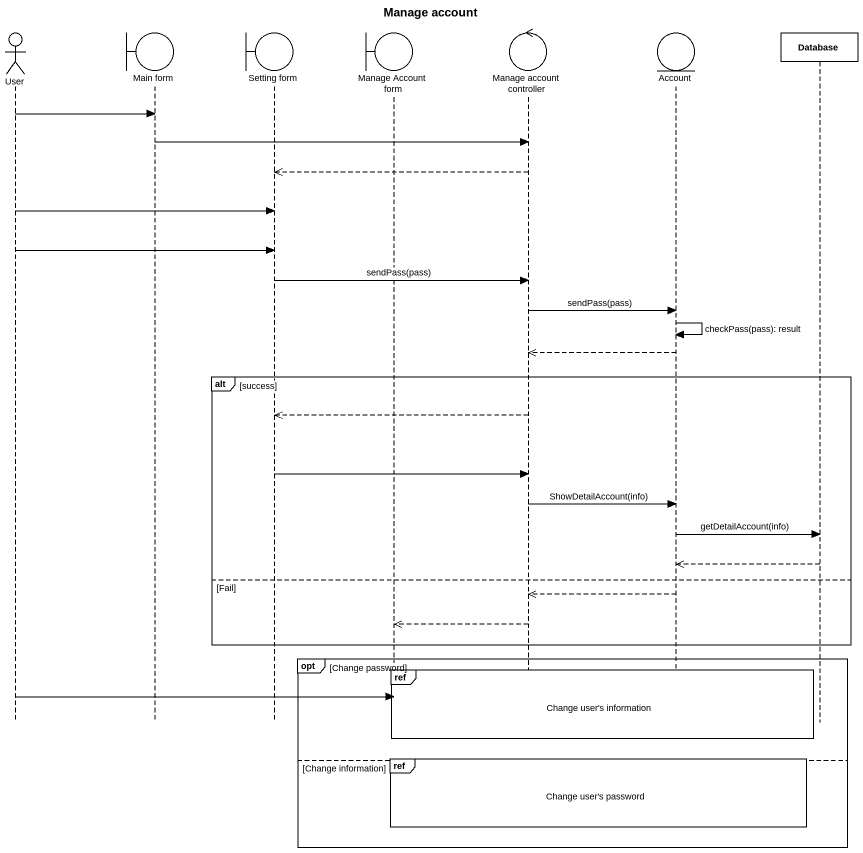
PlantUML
@startuml
title Manage account
hide footbox
actor User
boundary "Main form" as Main_form
boundary "Setting form" as Setting_form
boundary "Manage Account form" as Manage_Account_form
control "Manage account controller" as Manage_account_controller
entity Account
participant "Database" as Database_

User -> Main_form
Main_form -> Manage_account_controller
Manage_account_controller -->> Setting_form
User -> Setting_form
User -> Setting_form
Setting_form -> Manage_account_controller : sendPass(pass)
Manage_account_controller -> Account : sendPass(pass)
Account -> Account : checkPass(pass): result
Account -->> Manage_account_controller
alt success
  Manage_account_controller -->> Setting_form
  Setting_form -> Manage_account_controller
  Manage_account_controller -> Account : ShowDetailAccount(info)
  Account -> Database_ : getDetailAccount(info)
  Database_ -->> Account
else Fail
  Account -->> Manage_account_controller
  Manage_account_controller -->> Manage_Account_form
end
opt Change password
  ref over Manage_Account_form, Manage_account_controller, Account : Change user's information
  User -> Manage_Account_form
  ref over Manage_Account_form, Manage_account_controller, Account : Change user's password
else Change information
end
@enduml
